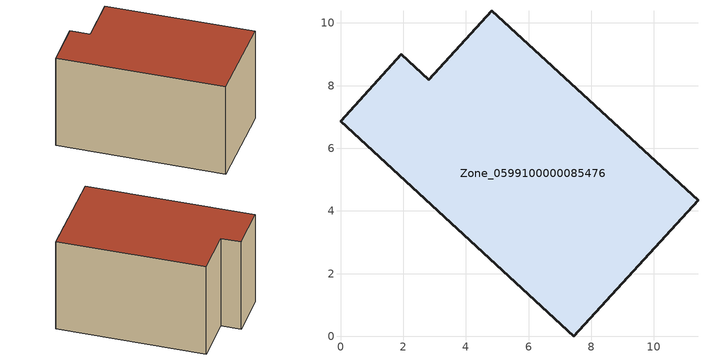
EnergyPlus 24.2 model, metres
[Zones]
Zone_0599100000085476
 floor ground (C_G): 7.44,0 0,6.87 1.94,9 2.82,8.19 4.83,10.39 11.41,4.34 z0
 wall outside (C_F): 2.82,8.19 1.94,9 0,6.87 7.44,0 11.41,4.34 4.83,10.39 2.82,8.19 z0:6
 roof outside (C_R): 11.41,4.34 4.83,10.39 2.82,8.19 1.94,9 0,6.87 7.44,0 z6
[BUILDING]
Pand.0599100000085476: North Axis=0; Terrain=City; Loads Convergence Tolerance Value=0.04; Temperature Convergence Tolerance Value=0.4; Solar Distribution=FullExterior; Maximum Number of Warmup Days=25; Minimum Number of Warmup Days=1
[Site:Location]
Rotterdam.The.Hague.AP_ZH_NLD Design_Conditions: Latitude=51.96; Longitude=4.45; Time Zone=1; Elevation=-4.5
[SITE:GROUNDTEMPERATURE:BUILDINGSURFACE]
18, 18, 18, 18, 18, 18, 18, 18, 18, 18, 18, 18
[MATERIAL] Thermal Absorptance=0.9; Solar Absorptance=0.7; Visible Absorptance=0.7
Name | Roughness | Thickness | Conductivity | Density | Specific Heat
G.TC.1975-1991 | MediumSmooth | 0.15 | 0.288461 | 540 | 1210
F.TC.1975-1991 | Rough | 0.3 | 0.230769 | 1920 | 840
R.TC.1975-1991 | MediumRough | 0.2 | 0.153846 | 1500 | 1000
[CONSTRUCTION]
C_G: G.TC.1975-1991
C_F: F.TC.1975-1991
C_R: R.TC.1975-1991
[ZONE]
Zone_0599100000085476: Type=1; Multiplier=1; Ceiling Height=Autocalculate; Volume=Autocalculate; Floor Area=autocalculate; Part of Total Floor Area=Yes
[ZONEINFILTRATION:DESIGNFLOWRATE]
Infil_Zone_0599100000085476: Zone or ZoneList or Space or SpaceList=Zone_0599100000085476; Schedule=AlwaysOn; Design Flow Rate Calculation Method=Flow/Area; Flow Rate per Floor Area=0.003; Constant Term Coefficient=1; Temperature Term Coefficient=0; Velocity Term Coefficient=0; Velocity Squared Term Coefficient=0
[HVACTEMPLATE:ZONE:IDEALLOADSAIRSYSTEM]
Zone_0599100000085476: Maximum Heating Supply Air Temperature=50; Minimum Cooling Supply Air Temperature=13; Maximum Heating Supply Air Humidity Ratio=0.0156; Minimum Cooling Supply Air Humidity Ratio=0.0077; Heating Limit=NoLimit; Cooling Limit=NoLimit; Dehumidification Control Type=ConstantSensibleHeatRatio; Cooling Sensible Heat Ratio=0.7; Dehumidification Setpoint=60; Humidification Control Type=None; Humidification Setpoint=30; Outdoor Air Method=None; Outdoor Air Flow Rate per Person=0.00944; Outdoor Air Flow Rate per Zone Floor Area=0; Outdoor Air Flow Rate per Zone=0; Demand Controlled Ventilation Type=None; Outdoor Air Economizer Type=NoEconomizer; Heat Recovery Type=None; Sensible Heat Recovery Effectiveness=0.7; Latent Heat Recovery Effectiveness=0.65
[ZONECONTROL:THERMOSTAT]
ThermostatControl_Zone_0599100000085476: Zone or ZoneList=Zone_0599100000085476; Control Type Schedule=DualSetpointControlType; Control 1=Thermostat_Zone_0599100000085476; Temperature Difference Between Cutout And Setpoint=0
[THERMOSTATSETPOINT:DUALSETPOINT]
Thermostat_Zone_0599100000085476: Heating Setpoint Temperature Schedule=HeatingSetpoint_Zone_0599100000085476; Cooling Setpoint Temperature Schedule=CoolingSetpoint_Zone_0599100000085476
[SCHEDULE:COMPACT]
HeatingSetpoint_Zone_0599100000085476: Through: 12/31, For: AllDays, Until: 24:00, 21
CoolingSetpoint_Zone_0599100000085476: Through: 12/31, For: AllDays, Until: 24:00, 24
DualSetpointControlType: Through: 12/31, For: AllDays, Until: 24:00, 4
AlwaysOn: Through: 12/31, For: AllDays, Until: 24:00, 1
